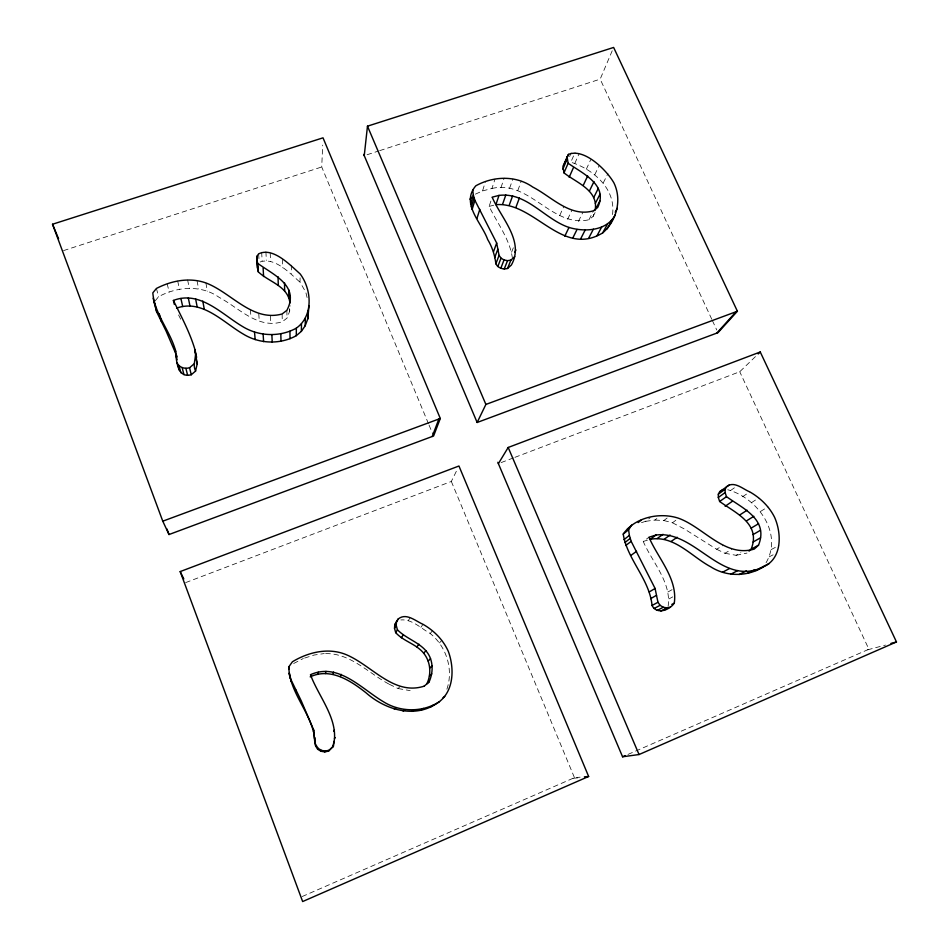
<?xml version="1.0" encoding="UTF-8"?>
<svg xmlns="http://www.w3.org/2000/svg" width="949" height="949" viewBox="0 0 949 949"><rect width="100%" height="100%" fill="white"/><g stroke="black" fill="none" stroke-linecap="round" stroke-linejoin="round"><path stroke-width="0.71" stroke-dasharray="4.75 3.56" d="M766.08 562.71C783.245 533.16 757.456 497.834 727.753 489.743M307.085 297.535L305.792 292.173L300.026 282.221L300.121 275.293M612.508 214.569C616.138 188.887 593.208 169.183 570.823 162.196L575.058 152.445M428.474 423.705L321.723 166.977L322.696 145.114M155.078 300.999L158.613 296.681C177.178 286.551 201.283 284.629 219.16 297.369C238.697 307.69 257.962 329.433 282.292 321.747L286.989 318.14L289.647 311.284L290.097 305.637M668.108 606.375C671.655 582.33 652.212 562.33 643.256 541.464L648.962 537.229M475.402 194.142L482.543 190.927L485.461 181.484M446.884 689.199C453.669 669.519 446.457 646.423 430.205 633.517C421.119 628.475 411.878 618.89 400.881 619.946M482.543 190.927L491.962 188.483L495.034 179.005M512.436 258.389C509.969 239.338 497.335 223.347 489.138 206.396L492.175 197.167M491.962 188.483C529.4 179.432 552.211 228.306 588.961 219.741L593.101 216.419L595.201 210.026M500.977 187.594L504.18 178.127M509.589 188.282L512.923 178.827M517.81 190.524L521.274 181.105M511.582 252.209L513.539 247.298M711.774 319.255L600.171 79.147L612.496 50.095M569.59 156.549L571.156 152.884M574.821 163.394L579.115 153.655M559.744 215.447L563.86 206.407M586.28 169.29L590.741 159.646M567.644 219.266L571.879 210.287M594.738 174.806L599.341 165.245M578.404 221.437L582.805 212.493M185.624 582.615L451.333 481.451L457.679 468.581M603.244 182.932L607.977 173.489M588.961 219.741L593.505 210.785M593.101 216.419L595.082 212.552M408.224 620.717L410.17 617.669M420.893 627.277L423.04 624.323M430.205 633.517L432.519 630.682M325.626 653.612C350.489 653.078 368.71 673.41 389.375 684.312L391.012 682.307M439.47 642.9L441.937 640.219M389.375 684.312L398.117 688.547L399.909 686.613M514.927 457.335L739.745 371.735L756.151 355.934M641.477 522.638L645.617 521.333L650.195 517.691M645.617 521.333L654.917 520.052L656.874 518.534M654.917 520.052L663.849 520.527L669.864 515.971M663.849 520.527L672.438 522.769L678.582 518.249M730.528 490.55L737.527 485.568M742.557 496.754L749.757 491.879M751.489 502.65L758.832 497.857M760.54 511.44L768.038 506.79M672.438 522.769L684.336 528.949L716.614 549.246L723.482 545.153M716.614 549.246L724.906 553.255L731.904 549.234M667.942 591.986L674.098 588.546M724.906 553.255L736.116 555.319L740.896 552.662M669.021 598.89L672.722 596.885M260.18 261.96C274.783 256.799 290.038 273.419 300.026 282.221M771.146 549.601L778.856 545.545M293.668 663.505L303.348 658.476M769.259 556.802L773.103 554.821M302.185 896.532L574.465 777.67L580.136 777.184M627.989 754.419L868.893 649.246L739.745 371.735M501.143 462.59L513.551 457.857M63.536 250.607L321.723 166.977M367.049 154.746L378.283 151.105M379.695 150.642L600.171 79.147M304.688 658.048L314.06 655.059L324.238 653.553M643.256 541.464L647.408 540.171M867.623 649.804L885.512 645.071M489.138 206.396L494.524 205.008M736.116 555.319L746.97 553.065M573.066 778.275L580.112 777.694M398.117 688.547L410.158 690.623M178.566 314.961L181.817 321.438M712.391 320.596L716.756 329.979M429.043 425.069L433.017 434.63M451.333 481.451L574.465 777.67M156.419 288.46L158.613 296.681M167.154 283.715L169.171 291.995M177.665 280.963L179.515 289.279M187.617 279.919L189.302 288.247M197.024 280.584L198.566 288.887M205.909 282.944L207.309 291.201M250.334 309.599L251.022 317.452M258.757 313.68L259.314 321.462M258.638 253.858L259.101 261.046M261.651 252.232L262.161 260.892M265.91 251.71L266.349 260.382M270.429 315.922L270.797 323.668M270.216 252.98L270.584 261.616M282.114 313.989L282.292 321.747M282.399 259.267L282.577 267.808M286.883 310.335L286.989 318.14M289.623 308.65L289.647 311.284M291.331 265.174L291.367 273.632"/><path stroke-width="1.42" d="M655.996 535.034L648.962 537.229C658.084 558.427 677.847 578.724 674.276 603.161C669.591 610.136 656.732 614.999 652.046 605.486C649.555 579.187 627.253 559.685 623.22 534.085C634.869 517.252 659.674 511.95 678.582 518.249C703.885 527.407 724.882 557.87 754.313 549.056L758.548 545.129C768.749 519.506 743.245 508.7 726.483 496.659L725.131 492.567L725.143 489.257L726.531 486.73C734.04 480.514 742.794 489.043 749.757 491.879C760.208 497.834 769.105 506.398 774.538 517.205C781.774 533.326 782.32 558.736 763.34 566.897C747.373 576.85 726.436 577.004 710.552 566.707C691.43 556.494 674.051 534.892 650.184 539.305L655.996 535.034C695.688 529.898 721.418 587.55 763.34 566.897M176.55 308.152C202.291 298.876 223.027 322.292 243.205 334.024C259.065 343.894 279.943 344.819 296.302 335.673L296.349 328.14C313.621 315.922 311.818 289.421 300.133 273.905C290.24 265.198 273.098 246.74 258.638 253.858L256.977 256.242L256.681 259.409L258.294 271.841C268.84 282.055 287.998 285.91 289.931 302.968M749.058 551.144L751.145 549.21C761.217 523.978 736.139 513.338 719.639 501.487L718.31 497.454L718.322 494.192L719.686 491.701L729.271 484.975M296.302 335.673L301.367 331.355L301.485 323.751M595.201 210.026C598.487 190.061 576.363 182.742 563.991 172.86L562.923 166.3L568.451 154.379C584.359 147.854 606.779 170.274 613.956 182.967C622.129 199.883 616.636 220.903 602.698 232.896C561.891 257.808 534.548 201.508 495.876 204.664L499.008 195.411C526.731 191.912 544.643 219.361 568.997 227.44C584.572 232.208 606.886 231.046 615.26 214.83M499.008 195.411L492.175 197.167C501.084 218.163 524.738 241.153 511.357 265.044L507.549 268.472C503.16 269.836 497.905 268.057 495.876 263.798C494.809 255.139 492.199 247.013 487.679 239.504C481.653 222.612 460.479 203.632 475.805 185.814C493.302 176.028 515.995 175.197 532.769 187.06C551.701 196.74 570.124 217.701 593.505 210.785L597.716 207.416C608.606 184.83 582.627 173.56 568.131 163.24L567.051 156.597M295.993 692.011L296.041 690.113M301.367 331.355L305.187 325.78L305.376 318.093M305.187 325.78L307.773 318.935L308.01 311.153M396.468 621.82L396.243 625.391L397.441 629.804C407.75 640.385 425.022 643.481 430.526 658.653C433.183 666.257 432.353 674.525 429.15 681.821L426.872 683.838C431.558 673.92 430.644 661.868 423.693 653.232C416.208 643.908 403.633 641.441 395.709 632.663L394.523 628.333L394.748 624.81L398.129 619.056C406.184 612.342 415.603 621.085 423.04 624.323C433.99 630.599 443.147 639.816 448.331 651.405C454.654 668.571 454.085 692.426 437.062 703.28C414.535 718.796 385.211 709.71 366.16 692.912C350.762 680.694 330.323 667.301 310.193 676.851M256.681 259.409L257.725 263.348C273.668 275.056 299.813 285.744 286.883 310.335L282.114 313.989C252.351 322.209 231.307 292.529 205.909 282.944C189.586 277.108 171.461 280.655 156.419 288.46L152.825 292.85C154.473 314.178 170.701 331.403 175.921 351.972M307.773 318.935L309.018 305.578M257.262 267.962L256.977 256.242M364.25 155.66L367.477 126.181L613.623 47.45L737.397 311.248L718.002 332.66L477.145 422.483L363.728 154.426M424.286 686.127C392.957 696.341 370.715 663.6 343.941 653.778C326.681 647.716 307.63 652.556 292.434 661.761L288.804 666.85C289.255 690.421 307.523 709.093 313.419 731.359C315.009 737.254 313.644 744.253 317.654 749.247L320.952 751.252L324.807 751.905L328.568 751.098L332.992 746.756L333.977 741.347M332.992 746.756C340.608 721.204 318.888 697.657 310.477 674.703C338.271 662.177 361.45 688.725 383.182 701.584C400.063 712.367 422.732 712.616 439.517 701.596M317.844 674.431L318.271 672.236M175.28 349.54C176.49 359.232 176.467 378.687 191.247 374.76L195.577 371.047C192.089 364.06 196.989 357.192 195.067 350.003C190.002 332.684 181.33 316.598 173.394 300.442C199.919 290.192 221.639 314.119 242.386 326.409C258.508 336.444 279.706 337.405 296.349 328.14M195.577 371.047L197.178 363.918L195.067 350.003M325.424 673.565L325.982 671.358M313.419 731.359L313.763 730.149L301.248 700.86L290.833 679.401L289.267 672.96L289.338 675.13M470.574 204.213L473.314 194.936L472.732 189.883M471.345 206.87L474.109 197.629M472.116 209.515L474.891 200.322L473.314 194.936M332.933 674.253L333.609 672.07M476.956 218.424L479.814 209.349M610.385 223.715L611.203 221.164M314.487 738.63L313.763 730.149M502.59 204.225L505.829 194.972M509.281 205.067L512.626 195.838M493.551 251.615L496.671 243.015L474.891 200.322M494.69 257.654L497.845 249.136L496.671 243.015M515.959 207.202L519.4 198.009M340.371 676.507L341.177 674.359M495.876 263.798L499.055 255.364L497.845 249.136M432.222 436.504L438.877 419.007M497.81 266.539L501.013 258.152L499.055 255.364M440.3 418.485L433.586 435.994L169.005 534.536L162.777 521.179L52.527 224.237L323.016 137.83L440.3 418.485L162.777 521.179M500.787 268.318L504.038 259.955L507.537 260.655L510.894 260.121L514.761 256.645M504.227 269.006L507.537 260.655M315.59 746.009L314.843 737.539M507.549 268.472L510.894 260.121M514.88 252.327L515.865 249.907M564.311 164.106L568.451 154.379M562.816 169.219L566.933 159.551M563.991 172.86L568.131 163.24M569.163 177.297L573.386 167.748M317.654 749.247L318.081 748.334L315.97 745.048M583.244 185.375L587.68 175.933M564.785 236.194L568.997 227.44M477.145 422.483L485.888 404.44L737.397 311.248M589.459 190.927L593.991 181.579M572.721 238.163L577.051 229.433M593.718 197.57L598.321 188.317M595.343 203.418L599.97 194.248M595.865 208.733L599.839 200.939M580.729 238.721L585.177 230.014M588.819 237.891L593.386 229.183M597.028 235.684L601.713 226.953M602.698 232.896L607.467 224.118M615.213 212.208L617.313 208.365M320.952 751.252L321.426 750.374L325.353 751.039L329.173 750.22L333.68 745.807M607.146 228.899L611.975 220.085M333.74 731.181L334.439 729.959M398.129 619.056L394.748 624.81M394.523 628.333L396.243 625.391M395.709 632.663L397.441 629.804M498.379 463.634L508.19 447.465L760.256 351.984L896.473 641.951L639.045 754.538L622.568 756.78L497.81 462.293M324.807 751.905L325.353 751.039M334.463 738.642L335.175 737.551M623.22 534.085L628.594 529.732L631.654 525.07M401.368 637.775L403.195 634.988M328.568 751.098L329.173 750.22M469.992 199.231L471.499 197.226M416.896 646.827L418.995 644.205M423.693 653.232L425.899 650.717M716.756 333.135L736.104 311.735M428.236 661.05L430.526 658.653M664.276 610.337L666.186 608.356M429.85 668.025L432.163 665.759M758.204 353.965L760.256 351.984M429.458 676.008L431.771 673.873M394.286 709.152L396.018 707.563M424.001 686.364L429.15 681.821M177.048 362.767C179.064 367.512 184.889 369.232 189.563 367.738L193.976 363.965M403.147 711.133L405.033 709.579M638.179 522.591L641.512 519.886M623.967 539.649L629.365 535.378L628.594 529.732M624.857 542.591L630.266 538.356M625.735 545.533L631.168 541.345L629.365 535.378M412.139 711.418L414.179 709.876M631.026 555.331L636.554 551.31M718.322 494.192L725.143 489.257M657.111 538.593L663.031 534.311M718.31 497.454L725.131 492.567M421.273 710.018L423.468 708.44M664.063 539.317L670.101 535.046M719.639 501.487L726.483 496.659M443.064 697.645L444.761 696.471M430.585 706.946L432.934 705.321M671.05 541.476L677.183 537.253M725.131 506.28L732.07 501.523M739.947 514.832L747.124 510.218M719.686 491.701L722.391 489.969M746.555 520.835L753.85 516.315M751.169 528.119L758.548 523.718M649.246 591.927L655.095 588.475L631.168 541.345M753.031 534.607L760.446 530.301M755.831 570.634L761.608 567.324M650.623 598.653L656.506 595.32L655.095 588.475M753.103 541.998L760.529 537.81M751.145 549.21L758.548 545.129M652.046 605.486L657.965 602.259L656.506 595.32M654.134 608.499L660.089 605.32L663.28 607.241L666.922 607.906L670.385 607.182M722.497 572.283L729.484 568.546M627.443 528.866L629.875 527.585M657.277 610.385L663.28 607.241M671.809 604.442L674.276 603.161M730.777 574.216L737.895 570.515M660.86 611.037L666.922 607.906M739.069 574.572L746.317 570.883M747.421 573.374L754.787 569.673M762.866 566.695L769.188 563.528M622.568 756.78L625.284 755.594M588.641 776.472L302.648 901.55L180.191 571.583L458.948 466.006L588.641 776.472L584.394 776.828M890.957 643.41L896.473 641.951M501.013 258.152L504.038 259.955M318.081 748.334L321.426 750.374M657.965 602.259L660.089 605.32M180.191 571.583L183.821 578.937M153.809 301.13L156.715 311.996L166.051 330.987L177.19 356.848M508.19 447.465L639.045 754.538M367.477 126.181L485.888 404.44M52.527 224.237L58.577 238.745M166.953 528.996L169.005 534.536M195.174 352.055L196.657 357.287M153.133 298.259L155.007 304.985M159.218 313.633L161.377 321.474M178.993 365.733L180.856 372.791M176.146 356.1L177.095 359.707M182.149 367.631L183.952 374.665M185.885 368.342L187.629 375.365M173.394 300.442L174.355 304.463M189.563 367.738L191.247 374.76M155.387 306.337L156.715 311.996M180.903 298.496L182.706 306.551M195.601 356.729L197.178 363.918M188.305 297.962L189.99 306.017M195.601 298.816L197.167 306.847M202.789 301.07L204.249 309.066M178.4 365.934L178.934 369.873M254.534 332.079L255.162 339.6M257.725 263.348L258.294 271.841M263.122 334.143L263.608 341.628M263.122 268.104L263.597 276.539M271.877 334.677L272.221 342.138M288.804 666.85L288.887 669.128M278.045 276.74L278.282 285.032M280.809 333.704L281.011 341.166M290.05 676.174L290.109 678.298M290.833 679.401L290.88 681.477M284.51 282.707L284.653 290.916M288.757 289.884L288.828 297.986M289.955 331.225L290.014 338.734M290.157 296.207L290.18 298.876"/></g></svg>
